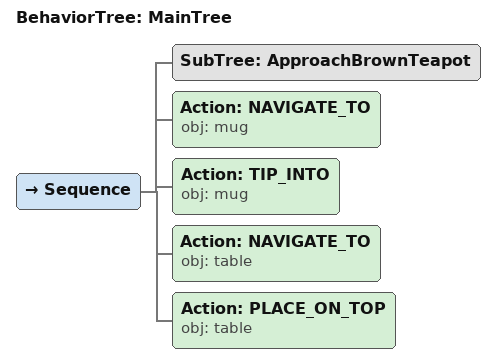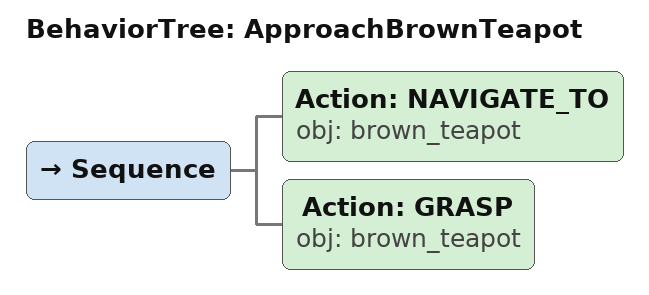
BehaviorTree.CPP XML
<root main_tree_to_execute="MainTree">
  <BehaviorTree ID="MainTree">
    <Sequence>
      <!-- Execute subtree ApproachBrownTeapot -->
      <SubTree ID="ApproachBrownTeapot" />
      <!-- Navigate to mug -->
      <Action ID="NAVIGATE_TO" obj="mug" />
      <!-- Tip into mug -->
      <Action ID="TIP_INTO" obj="mug" />
      <!-- Navigate to table -->
      <Action ID="NAVIGATE_TO" obj="table" />
      <!-- Place on table -->
      <Action ID="PLACE_ON_TOP" obj="table" />
    </Sequence>
  </BehaviorTree>
  <!-- Subtree definition ApproachBrownTeapot -->
  <BehaviorTree ID="ApproachBrownTeapot">
    <Sequence>
      <!-- Navigate to brown_teapot -->
      <Action ID="NAVIGATE_TO" obj="brown_teapot" />
      <!-- Grasp brown_teapot -->
      <Action ID="GRASP" obj="brown_teapot" />
    </Sequence>
  </BehaviorTree>
</root>
